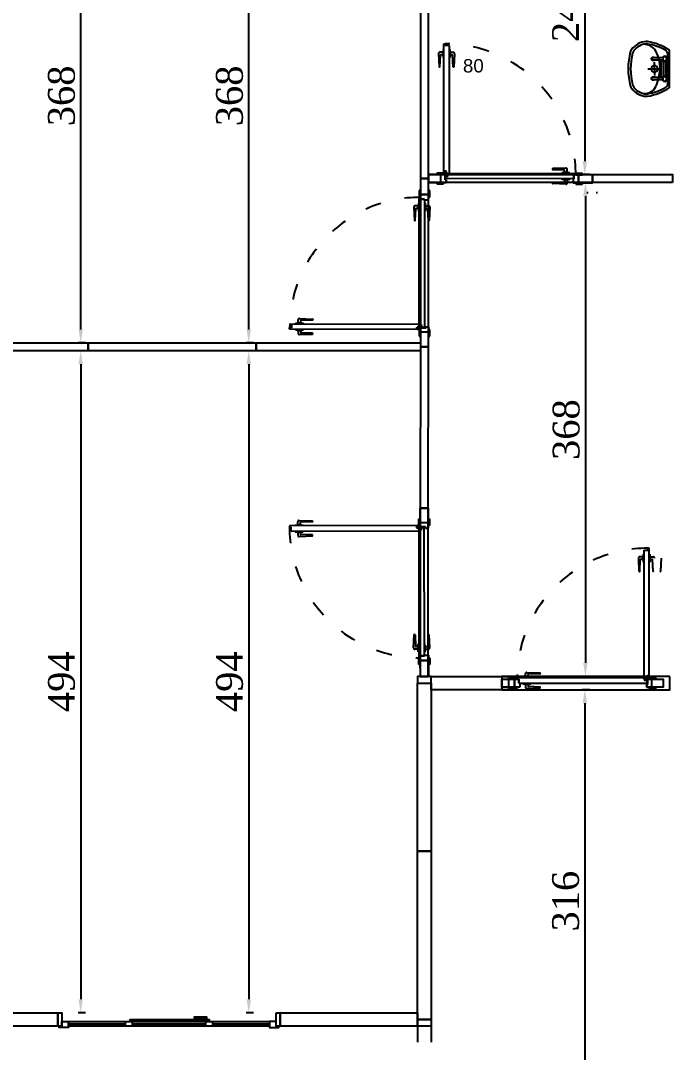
# Model space of a CAD drawing. Header units: millimetres. Extents: x 142629 to 168404, y -211947 to -204319.
# Drawn here: x 145209 to 145691, y -208625 to -207855 of the extents above; entities that cross this region are included whole.
import ezdxf

# ---------------------------------------------------------------- set-up
doc = ezdxf.new("R2010")
doc.units = ezdxf.units.MM
doc.linetypes.add('ACAD_ISO03W100', pattern=[30, 12, -18])
for name, color, linetype in [('Block1', 255, 'Continuous'), ('KAPI-PEN', 3, 'Continuous'), ('KAPILAR', 42, 'Continuous'), ('TEFRIS', 4, 'Continuous')]:
    doc.layers.add(name, color=color, linetype=linetype)
doc.styles.add('metin', font='palabi.ttf')
doc.styles.get("Standard").update_dxf_attribs({"font": 'arial.ttf'})
doc.dimstyles.new('Metin SARI', dxfattribs={"dimscale": 20, "dimtxt": 1, "dimasz": 0.5, "dimexe": 0.1, "dimexo": 0.1, "dimgap": 0.2, "dimtad": 1, "dimrnd": 1, "dimzin": 12, "dimdsep": 46, "dimlunit": 6, "dimtxsty": 'metin', "dimcen": 0.8, "dimdle": 0.0005, "dimclrd": 7, "dimclre": 165, "dimclrt": 165, "dimazin": 3, "dimtfac": 1, "dimtmove": 0, "dimatfit": 2, "dimfxl": 1, "dimfxlon": 1, "dimtolj": 1, "dimtzin": 0, "dimlwe": -1, "dimarcsym": 0})

# ---------------------------------------------------------------- blocks, each defined once
blk = doc.blocks.new('1660')
at = {"layer": 'Block1', "color": 7}
for p, q in [((136649.92, -210549.23), (136692.42, -210549.23)), ((136697.42, -210549.23), (136752.42, -210549.23)), ((136757.42, -210549.23), (136799.92, -210549.23))]:
    blk.add_line(p, q, dxfattribs=at)
for points in [[(136644.92, -210550.98), (136649.92, -210550.98), (136649.92, -210546.48), (136642.92, -210546.48), (136642.92, -210547.48), (136644.92, -210547.48), (136644.92, -210550.98)], [(136804.92, -210550.98), (136799.92, -210550.98), (136799.92, -210546.48), (136806.92, -210546.48), (136806.92, -210547.48), (136804.92, -210547.48), (136804.92, -210550.98)], [(136752.07, -210552.48), (136752.07, -210553.3), (136744.07, -210553.3), (136744.07, -210554.3), (136753.07, -210554.3), (136753.07, -210552.48), (136752.07, -210552.48)]]:
    blk.add_lwpolyline(points, dxfattribs=at)
for points in [[(136799.92, -210547.48), (136649.92, -210547.48), (136649.92, -210550.98), (136799.92, -210550.98)], [(136692.42, -210550.98), (136697.42, -210550.98), (136697.42, -210547.48), (136692.42, -210547.48)], [(136754.92, -210550.98), (136695.92, -210550.98), (136695.92, -210552.48), (136754.92, -210552.48)], [(136752.42, -210550.98), (136757.42, -210550.98), (136757.42, -210547.48), (136752.42, -210547.48)]]:
    blk.add_lwpolyline(points, close=True, dxfattribs=at)
at = {"layer": 'KAPI-PEN', "color": 175, "true_color": 0x4554a5}
for points in [[(136641.92, -210557.48), (136644.92, -210557.48), (136644.92, -210547.48), (136641.92, -210547.48)], [(136804.92, -210557.48), (136807.92, -210557.48), (136807.92, -210547.48), (136804.92, -210547.48)]]:
    blk.add_lwpolyline(points, close=True, dxfattribs=at)
blk = doc.blocks.new('LAVABO')
at = {"layer": 'TEFRIS', "color": 7}
for p, q in [((137273.03, -211028.23), (137276.64, -211031.68)), ((137276.64, -211031.68), (137280.1, -211028.07)), ((137281.3, -211027.42), (137280.06, -211026.23)), ((137281.15, -211027.26), (137285.59, -211031.49)), ((137286.58, -211030.01), (137281.28, -211024.96)), ((137272.7, -211037.01), (137271.35, -211035.72)), ((137276.64, -211031.68), (137273.19, -211035.3)), ((137284.62, -211030.57), (137275.71, -211039.91)), ((137276.64, -211031.68), (137280.26, -211035.14)), ((137285.67, -211031.86), (137277.19, -211040.75)), ((137287.01, -211032.99), (137278.46, -211041.96)), ((137270.05, -211037.08), (137275.33, -211042.1)), ((137276.61, -211040.76), (137272.32, -211036.67))]:
    blk.add_line(p, q, dxfattribs=at)
for points in [[(137275.15, -211049.38, -0.112842), (137258.68, -211042.73, -0.051406), (137258.02, -211042.15, -0.218961), (137254.15, -211030.15, -0.113197), (137254.71, -211028.31, -0.122001), (137272.25, -211009.91, -0.113197), (137274.07, -211009.27, -0.218961), (137286.24, -211012.56, -0.051406), (137286.85, -211013.2, -0.112842), (137294.27, -211029.34)], [(137276.92, -211045.74, -0.248162), (137273.17, -211047.37, -0.097547), (137259.93, -211041.35, -0.057084), (137259.19, -211040.7, -0.205938), (137255.97, -211030.86, -0.12541), (137256.55, -211028.81, -0.11725), (137272.84, -211011.73, -0.12541), (137274.86, -211011.05, -0.174088), (137283.38, -211012.74, -0.114282), (137285.53, -211014.51, -0.097547), (137292.17, -211027.45, -0.248162), (137290.72, -211031.27)]]:
    blk.add_lwpolyline(points, format="xyb", close=True, dxfattribs=at)
blk.add_lwpolyline([(137283.38, -211012.74, -0.321438), (137286.39, -211022.73, -0.098457), (137279.59, -211034.47, -0.139763), (137268.18, -211041.82, -0.277065), (137258.07, -211039.28)], format="xyb", dxfattribs=at)
for centre, radius in [((137276.64, -211031.68), 2.44), ((137287.25, -211031.56), 1.95), ((137287.25, -211031.43), 1.6), ((137276.96, -211042.3), 1.95), ((137276.9, -211042.29), 1.6)]:
    blk.add_circle(centre, radius, dxfattribs=at)
for centre, radius, start, end in [((137280.87, -211025.74), 1.29, 357.39121, 270.77169), ((137280.67, -211025.59), 0.883, 46.35638, 226.35638), ((137270.74, -211036.36), 1.29, 359.64734, 266.11697), ((137270.7, -211036.4), 0.937, 46.35638, 226.35638)]:
    blk.add_arc(centre, radius, start, end, dxfattribs=at)
blk = doc.blocks.new('*D1975')
at = {"layer": 'Block1', "color": 165, "transparency": 16777216}
for p, q in [((145383.11, -207726.75), (145377.47, -207726.75)), ((145383.11, -208095.25), (145377.47, -208095.25))]:
    blk.add_line(p, q, dxfattribs=at)
at = {"layer": 'Block1', "color": 7, "lineweight": -2, "transparency": 16777216}
blk.add_line((145379.47, -208085.25), (145379.47, -207736.75), dxfattribs=at)
at = {"layer": 'Block1', "color": 7, "transparency": 16777216}
for points in [[(145377.8, -207736.75), (145381.13, -207736.75), (145379.47, -207726.75)], [(145377.8, -208085.25), (145381.13, -208085.25), (145379.47, -208095.25)]]:
    blk.add_solid(points, dxfattribs=at)
at = {"layer": 'Defpoints', "color": 0, "transparency": 16777216}
for p in [(145379.47, -207726.75), (145385.11, -207726.75), (145385.11, -208095.25)]:
    blk.add_point(p, dxfattribs=at)
at = {"layer": 'Block1', "color": 165, "transparency": 16777216, "insert": (145365.18, -207911), "char_height": 20, "attachment_point": 5, "rotation": 90, "style": 'metin'}
blk.add_mtext('\\A1;368', dxfattribs=at)
blk = doc.blocks.new('*D1976')
at = {"layer": 'Block1', "color": 165, "transparency": 16777216}
for p, q in [((145383.11, -208101.25), (145377.47, -208101.25)), ((145383.11, -208595.25), (145377.47, -208595.25))]:
    blk.add_line(p, q, dxfattribs=at)
at = {"layer": 'Block1', "color": 7, "lineweight": -2, "transparency": 16777216}
blk.add_line((145379.47, -208111.25), (145379.47, -208585.25), dxfattribs=at)
at = {"layer": 'Block1', "color": 7, "transparency": 16777216}
for points in [[(145377.8, -208111.25), (145381.13, -208111.25), (145379.47, -208101.25)], [(145377.8, -208585.25), (145381.13, -208585.25), (145379.47, -208595.25)]]:
    blk.add_solid(points, dxfattribs=at)
at = {"layer": 'Defpoints', "color": 0, "transparency": 16777216}
for p in [(145385.11, -208101.25), (145379.47, -208595.25), (145385.11, -208595.25)]:
    blk.add_point(p, dxfattribs=at)
at = {"layer": 'Block1', "color": 165, "transparency": 16777216, "insert": (145365.18, -208348.25), "char_height": 20, "attachment_point": 5, "rotation": 90, "style": 'metin'}
blk.add_mtext('\\A1;494', dxfattribs=at)
blk = doc.blocks.new('*D1979')
at = {"layer": 'Block1', "color": 165, "transparency": 16777216}
for p, q in [((145634.11, -207726.75), (145628.47, -207726.75)), ((145634.11, -207969.75), (145628.47, -207969.75))]:
    blk.add_line(p, q, dxfattribs=at)
at = {"layer": 'Block1', "color": 7, "lineweight": -2, "transparency": 16777216}
blk.add_line((145630.47, -207736.75), (145630.47, -207959.75), dxfattribs=at)
at = {"layer": 'Block1', "color": 7, "transparency": 16777216}
for points in [[(145628.8, -207736.75), (145632.13, -207736.75), (145630.47, -207726.75)], [(145628.8, -207959.75), (145632.13, -207959.75), (145630.47, -207969.75)]]:
    blk.add_solid(points, dxfattribs=at)
at = {"layer": 'Defpoints', "color": 0, "transparency": 16777216}
for p in [(145636.11, -207726.75), (145630.47, -207969.75), (145636.11, -207969.75)]:
    blk.add_point(p, dxfattribs=at)
at = {"layer": 'Block1', "color": 165, "transparency": 16777216, "insert": (145616.2, -207848.25), "char_height": 20, "attachment_point": 5, "rotation": 90, "style": 'metin'}
blk.add_mtext('\\A1;243', dxfattribs=at)
blk = doc.blocks.new('*D1982')
at = {"layer": 'Block1', "color": 165, "transparency": 16777216}
for p, q in [((145257.61, -207726.75), (145251.97, -207726.75)), ((145257.61, -208095.25), (145251.97, -208095.25))]:
    blk.add_line(p, q, dxfattribs=at)
at = {"layer": 'Block1', "color": 7, "lineweight": -2, "transparency": 16777216}
blk.add_line((145253.97, -208085.25), (145253.97, -207736.75), dxfattribs=at)
at = {"layer": 'Block1', "color": 7, "transparency": 16777216}
for points in [[(145252.3, -207736.75), (145255.63, -207736.75), (145253.97, -207726.75)], [(145252.3, -208085.25), (145255.63, -208085.25), (145253.97, -208095.25)]]:
    blk.add_solid(points, dxfattribs=at)
at = {"layer": 'Defpoints', "color": 0, "transparency": 16777216}
for p in [(145253.97, -207726.75), (145259.61, -207726.75), (145259.61, -208095.25)]:
    blk.add_point(p, dxfattribs=at)
at = {"layer": 'Block1', "color": 165, "transparency": 16777216, "insert": (145239.68, -207911), "char_height": 20, "attachment_point": 5, "rotation": 90, "style": 'metin'}
blk.add_mtext('\\A1;368', dxfattribs=at)
blk = doc.blocks.new('*D1983')
at = {"layer": 'Block1', "color": 165, "transparency": 16777216}
for p, q in [((145257.61, -208101.25), (145251.97, -208101.25)), ((145257.61, -208595.25), (145251.97, -208595.25))]:
    blk.add_line(p, q, dxfattribs=at)
at = {"layer": 'Block1', "color": 7, "lineweight": -2, "transparency": 16777216}
blk.add_line((145253.97, -208111.25), (145253.97, -208585.25), dxfattribs=at)
at = {"layer": 'Block1', "color": 7, "transparency": 16777216}
for points in [[(145252.3, -208111.25), (145255.63, -208111.25), (145253.97, -208101.25)], [(145252.3, -208585.25), (145255.63, -208585.25), (145253.97, -208595.25)]]:
    blk.add_solid(points, dxfattribs=at)
at = {"layer": 'Defpoints', "color": 0, "transparency": 16777216}
for p in [(145259.61, -208101.25), (145253.97, -208595.25), (145259.61, -208595.25)]:
    blk.add_point(p, dxfattribs=at)
at = {"layer": 'Block1', "color": 165, "transparency": 16777216, "insert": (145239.68, -208348.25), "char_height": 20, "attachment_point": 5, "rotation": 90, "style": 'metin'}
blk.add_mtext('\\A1;494', dxfattribs=at)
blk = doc.blocks.new('*D1987')
at = {"layer": 'Block1', "color": 165, "transparency": 16777216}
for p, q in [((145630.88, -207975.89), (145632.88, -207975.89)), ((145630.88, -208344.25), (145632.88, -208344.25))]:
    blk.add_line(p, q, dxfattribs=at)
at = {"layer": 'Block1', "color": 7, "lineweight": -2, "transparency": 16777216}
blk.add_line((145630.88, -207985.89), (145630.88, -208334.25), dxfattribs=at)
at = {"layer": 'Block1', "color": 7, "transparency": 16777216}
for points in [[(145629.22, -207985.89), (145632.55, -207985.89), (145630.88, -207975.89)], [(145629.22, -208334.25), (145632.55, -208334.25), (145630.88, -208344.25)]]:
    blk.add_solid(points, dxfattribs=at)
at = {"layer": 'Defpoints', "color": 0, "transparency": 16777216}
for p in [(145630.88, -207975.89), (145630.88, -208344.25), (145630.88, -208344.25)]:
    blk.add_point(p, dxfattribs=at)
at = {"layer": 'Block1', "color": 165, "transparency": 16777216, "insert": (145616.6, -208160.07), "char_height": 20, "attachment_point": 5, "rotation": 90, "style": 'metin'}
blk.add_mtext('\\A1;368', dxfattribs=at)
blk = doc.blocks.new('*D1986')
at = {"layer": 'Block1', "color": 165, "transparency": 16777216}
for p, q in [((145634.11, -208354.25), (145628.47, -208354.25)), ((145634.11, -208669.75), (145628.47, -208669.75))]:
    blk.add_line(p, q, dxfattribs=at)
at = {"layer": 'Block1', "color": 7, "lineweight": -2, "transparency": 16777216}
blk.add_line((145630.47, -208364.25), (145630.47, -208659.75), dxfattribs=at)
at = {"layer": 'Block1', "color": 7, "transparency": 16777216}
for points in [[(145628.8, -208364.25), (145632.13, -208364.25), (145630.47, -208354.25)], [(145628.8, -208659.75), (145632.13, -208659.75), (145630.47, -208669.75)]]:
    blk.add_solid(points, dxfattribs=at)
at = {"layer": 'Defpoints', "color": 0, "transparency": 16777216}
for p in [(145636.11, -208354.25), (145630.47, -208669.75), (145636.11, -208669.75)]:
    blk.add_point(p, dxfattribs=at)
at = {"layer": 'Block1', "color": 165, "transparency": 16777216, "insert": (145616.18, -208512), "char_height": 20, "attachment_point": 5, "rotation": 90, "style": 'metin'}
blk.add_mtext('\\A1;316', dxfattribs=at)

msp = doc.modelspace()

# ---------------------------------------------------------------- linework, layer by layer
at = {"layer": 'Block1', "color": 7}
msp.add_lwpolyline([(145505.614, -208349.247), (145515.614, -208349.247), (145515.614, -208344.247), (145505.614, -208344.247)], close=True, dxfattribs=at)
at = {"layer": 'KAPI-PEN', "color": 175, "linetype": 'ACAD_ISO03W100', "true_color": 0x4554a5}
for p, q in [((145505.614, -208605.247), (145505.614, -208679.747)), ((145515.614, -208605.247), (145515.614, -208679.747))]:
    msp.add_line(p, q, dxfattribs=at)
at = {"layer": 'KAPI-PEN', "color": 175, "true_color": 0x4554a5}
for points in [[(145507.614, -207972.747), (145513.614, -207972.747), (145513.614, -207847.247), (145507.614, -207847.247)], [(145636.114, -207975.747), (145513.614, -207975.747), (145513.614, -207969.747), (145636.114, -207969.747)], [(145695.864, -207975.747), (145636.114, -207975.747), (145636.114, -207969.747), (145695.864, -207969.747)], [(145507.614, -208098.247), (145513.614, -208098.247), (145513.614, -207972.747), (145507.614, -207972.747)], [(145259.614, -208101.247), (145134.114, -208101.247), (145134.114, -208095.247), (145259.614, -208095.247)], [(145385.114, -208101.247), (145259.614, -208101.247), (145259.614, -208095.247), (145385.114, -208095.247)], [(145507.614, -208101.247), (145385.114, -208101.247), (145385.114, -208095.247), (145507.614, -208095.247)], [(145507.462, -208218.751), (145513.462, -208218.751), (145513.614, -208098.247), (145507.614, -208098.247)], [(145507.462, -208344.251), (145513.462, -208344.251), (145513.462, -208218.751), (145507.462, -208218.751)], [(145573.364, -208354.247), (145515.614, -208354.247), (145515.614, -208344.247), (145573.364, -208344.247)], [(145693.864, -208344.247), (145568.364, -208344.247), (145568.364, -208354.247), (145693.864, -208354.247)], [(145505.614, -208349.247), (145515.614, -208349.247), (145515.614, -208474.747), (145505.614, -208474.747)], [(145505.614, -208474.747), (145515.614, -208474.747), (145515.614, -208600.247), (145505.614, -208600.247)], [(145134.114, -208595.247), (145236.864, -208595.247), (145236.864, -208605.247), (145134.114, -208605.247)], [(145402.864, -208595.247), (145505.614, -208595.247), (145505.614, -208605.247), (145402.864, -208605.247)], [(145505.614, -208600.247), (145515.614, -208600.247), (145515.614, -208605.247), (145505.614, -208605.247)]]:
    msp.add_lwpolyline(points, close=True, dxfattribs=at)
at = {"layer": 'KAPILAR', "color": 7, "lineweight": 25}
for p, q in [((145524.357, -207878.442), (145522.156, -207878.439)), ((145524.358, -207878.142), (145524.355, -207880.742)), ((145524.558, -207877.942), (145524.658, -207877.942)), ((145524.66, -207876.442), (145524.653, -207882.442)), ((145525.16, -207876.443), (145524.66, -207876.442)), ((145529.163, -207873.448), (145526.163, -207873.444)), ((145529.16, -207876.448), (145529.66, -207876.449)), ((145529.66, -207876.449), (145529.653, -207882.449)), ((145529.758, -207877.949), (145529.658, -207877.949)), ((145529.958, -207878.149), (145529.955, -207880.749)), ((145529.957, -207878.449), (145532.159, -207878.452)), ((145521.156, -207879.484), (145521.588, -207889.248)), ((145522.205, -207889.249), (145522.579, -207880.632)), ((145524.355, -207880.442), (145522.779, -207880.44)), ((145524.554, -207880.942), (145524.654, -207880.942)), ((145525.153, -207882.443), (145524.653, -207882.442)), ((145529.153, -207882.448), (145529.653, -207882.449)), ((145529.754, -207880.949), (145529.654, -207880.949)), ((145529.955, -207880.449), (145531.531, -207880.451)), ((145532.083, -207889.261), (145531.73, -207880.643)), ((145533.156, -207879.498), (145532.701, -207889.261)), ((145521.787, -207889.439), (145522.005, -207889.439)), ((145532.501, -207889.452), (145532.283, -207889.452)), ((145520.011, -207968.756), (145520.009, -207969.756)), ((145520.019, -207969.756), (145525.019, -207969.762)), ((145525.021, -207968.762), (145520.021, -207968.756)), ((145523.019, -207969.76), (145525.853, -207969.763)), ((145527.506, -207969.766), (145524.589, -207969.762)), ((145527.508, -207967.786), (145524.591, -207967.782)), ((145524.964, -207969.762), (145527.506, -207969.765)), ((145525.009, -207969.762), (145525.011, -207968.762)), ((145525.785, -207969.764), (145525.787, -207967.784)), ((145525.787, -207967.784), (145526.312, -207967.785)), ((145526.042, -207973.764), (145526.047, -207969.764)), ((145526.045, -207971.222), (145526.049, -207968.305)), ((145526.046, -207970.847), (145526.049, -207968.306)), ((145526.047, -207970.027), (145526.048, -207969.501)), ((145528.027, -207970.029), (145526.047, -207970.027)), ((145526.048, -207968.868), (145526.05, -207967.784)), ((145526.048, -207969.501), (145528.027, -207969.504)), ((145526.312, -207967.785), (145526.31, -207969.764)), ((145526.944, -207969.765), (145528.027, -207969.766)), ((145528.025, -207971.224), (145528.029, -207968.308)), ((145528.027, -207969.504), (145528.027, -207970.029)), ((145606.372, -207965.504), (145606.372, -207965.722)), ((145616.328, -207964.872), (145606.563, -207965.304)), ((145606.563, -207965.922), (145615.18, -207966.296)), ((145613.368, -207968.869), (145613.369, -207968.369)), ((145619.369, -207968.376), (145613.369, -207968.369)), ((145614.869, -207968.271), (145614.869, -207968.371)), ((145617.669, -207968.074), (145615.069, -207968.071)), ((145615.369, -207968.071), (145615.371, -207966.496)), ((145617.369, -207968.074), (145617.372, -207965.873)), ((145617.869, -207968.274), (145617.869, -207968.374)), ((145619.368, -207968.876), (145619.369, -207968.376)), ((145622.363, -207972.88), (145622.367, -207969.88)), ((145625.667, -207969.884), (145622.367, -207969.88)), ((145623.668, -207968.881), (145623.667, -207969.881)), ((145623.667, -207969.881), (145628.667, -207969.887)), ((145628.668, -207968.887), (145623.668, -207968.881)), ((145628.667, -207969.887), (145628.668, -207968.887)), ((145520.012, -207975.756), (145520.011, -207976.756)), ((145520.011, -207976.756), (145525.011, -207976.762)), ((145525.012, -207975.762), (145520.012, -207975.756)), ((145527.012, -207975.765), (145523.012, -207975.76)), ((145525.011, -207976.762), (145525.012, -207975.762)), ((145526.042, -207973.764), (145527.015, -207973.765)), ((145527.015, -207973.765), (145527.012, -207975.765)), ((145606.359, -207976.217), (145606.36, -207975.999)), ((145616.313, -207976.873), (145606.55, -207976.417)), ((145606.551, -207975.8), (145615.169, -207975.447)), ((145613.363, -207972.869), (145613.363, -207973.369)), ((145619.363, -207973.376), (145613.363, -207973.369)), ((145614.863, -207973.471), (145614.863, -207973.371)), ((145617.662, -207973.674), (145615.062, -207973.671)), ((145615.362, -207973.671), (145615.36, -207975.247)), ((145617.362, -207973.674), (145617.36, -207975.875)), ((145617.863, -207973.474), (145617.863, -207973.374)), ((145619.363, -207972.876), (145619.363, -207973.376)), ((145621.663, -207972.879), (145621.66, -207975.879)), ((145621.66, -207975.879), (145625.66, -207975.884)), ((145622.363, -207972.88), (145621.663, -207972.879)), ((145623.66, -207975.881), (145623.658, -207976.881)), ((145623.658, -207976.881), (145628.658, -207976.887)), ((145628.66, -207975.887), (145623.66, -207975.881)), ((145628.658, -207976.887), (145628.66, -207975.887)), ((145506.754, -207981.692), (145506.748, -207986.692)), ((145506.748, -207986.692), (145507.748, -207986.694)), ((145507.754, -207981.694), (145506.754, -207981.692)), ((145507.751, -207984.694), (145507.747, -207987.994)), ((145507.748, -207986.694), (145507.754, -207981.694)), ((145513.746, -207988.701), (145513.751, -207984.701)), ((145513.754, -207981.701), (145513.748, -207986.701)), ((145513.748, -207986.701), (145514.748, -207986.702)), ((145514.754, -207981.702), (145513.754, -207981.701)), ((145514.748, -207986.702), (145514.754, -207981.702)), ((145631.973, -207983.202), (145632.973, -207983.201)), ((145638.973, -207983.194), (145639.973, -207983.192)), ((145502.739, -207994.033), (145503.171, -208003.797)), ((145505.941, -207992.991), (145503.739, -207992.989)), ((145505.941, -207992.691), (145505.938, -207995.291)), ((145506.141, -207992.492), (145506.241, -207992.492)), ((145506.243, -207990.992), (145506.236, -207996.992)), ((145506.743, -207990.992), (145506.243, -207990.992)), ((145510.747, -207987.997), (145507.747, -207987.994)), ((145510.743, -207990.997), (145511.243, -207990.998)), ((145510.747, -207987.997), (145510.746, -207988.697)), ((145510.746, -207988.697), (145513.746, -207988.701)), ((145511.243, -207990.998), (145511.236, -207996.998)), ((145511.341, -207992.498), (145511.241, -207992.498)), ((145511.541, -207992.698), (145511.538, -207995.298)), ((145511.541, -207992.998), (145513.742, -207993.001)), ((145514.74, -207994.047), (145514.284, -208003.811)), ((145503.788, -208003.798), (145504.162, -207995.181)), ((145505.938, -207994.991), (145504.363, -207994.99)), ((145506.138, -207995.492), (145506.238, -207995.492)), ((145506.736, -207996.992), (145506.236, -207996.992)), ((145510.736, -207996.997), (145511.236, -207996.998)), ((145511.338, -207995.498), (145511.238, -207995.498)), ((145511.538, -207994.998), (145513.114, -207995)), ((145513.667, -208003.81), (145513.313, -207995.192)), ((145503.371, -208003.988), (145503.588, -208003.989)), ((145514.084, -208004.001), (145513.866, -208004.001)), ((145416.316, -208080.403), (145416.318, -208078.202)), ((145417.365, -208077.204), (145427.128, -208077.66)), ((145418.316, -208080.406), (145418.317, -208078.83)), ((145427.127, -208078.277), (145418.509, -208078.63)), ((145427.319, -208077.86), (145427.318, -208078.078)), ((145411.315, -208081.197), (145411.311, -208084.197)), ((145414.31, -208085.201), (145414.309, -208085.701)), ((145414.309, -208085.701), (145420.309, -208085.708)), ((145414.315, -208080.701), (145420.315, -208080.708)), ((145414.315, -208081.201), (145414.315, -208080.701)), ((145415.809, -208085.803), (145415.809, -208085.703)), ((145415.815, -208080.603), (145415.815, -208080.703)), ((145416.009, -208086.003), (145418.609, -208086.006)), ((145416.016, -208080.403), (145418.616, -208080.406)), ((145416.309, -208086.003), (145416.306, -208088.204)), ((145418.309, -208086.006), (145418.307, -208087.581)), ((145418.809, -208085.806), (145418.809, -208085.706)), ((145418.815, -208080.606), (145418.815, -208080.706)), ((145420.31, -208085.208), (145420.309, -208085.708)), ((145420.315, -208081.208), (145420.315, -208080.708)), ((145505.653, -208082.853), (145505.649, -208085.769)), ((145505.651, -208084.573), (145505.651, -208084.048)), ((145505.651, -208084.048), (145507.631, -208084.05)), ((145506.734, -208084.312), (145505.651, -208084.311)), ((145507.63, -208084.576), (145505.651, -208084.573)), ((145509.089, -208084.315), (145506.172, -208084.312)), ((145508.714, -208084.315), (145506.172, -208084.312)), ((145509.091, -208082.335), (145506.174, -208082.332)), ((145506.629, -208085.34), (145506.623, -208090.34)), ((145507.629, -208085.351), (145506.629, -208085.35)), ((145507.368, -208084.313), (145507.37, -208082.333)), ((145507.893, -208084.314), (145507.368, -208084.313)), ((145507.37, -208082.333), (145507.896, -208082.334)), ((145507.623, -208090.341), (145507.629, -208085.341)), ((145507.627, -208087.341), (145507.63, -208084.508)), ((145507.629, -208085.397), (145507.632, -208082.855)), ((145507.632, -208082.855), (145507.629, -208085.772)), ((145511.63, -208084.318), (145507.63, -208084.313)), ((145507.632, -208083.417), (145507.633, -208082.334)), ((145507.896, -208082.334), (145507.893, -208084.314)), ((145511.63, -208084.318), (145511.632, -208083.346)), ((145511.632, -208083.346), (145513.632, -208083.348)), ((145513.629, -208085.348), (145513.623, -208090.348)), ((145513.632, -208083.348), (145513.627, -208087.348)), ((145514.629, -208085.35), (145513.629, -208085.348)), ((145514.623, -208090.35), (145514.629, -208085.35)), ((145417.35, -208089.205), (145427.115, -208088.773)), ((145427.115, -208088.155), (145418.498, -208087.781)), ((145427.306, -208088.573), (145427.306, -208088.355)), ((145506.623, -208090.35), (145507.623, -208090.351)), ((145513.623, -208090.348), (145514.623, -208090.35)), ((145411.163, -208235.8), (145411.16, -208232.8)), ((145414.158, -208231.297), (145420.158, -208231.29)), ((145414.158, -208231.797), (145414.158, -208231.297)), ((145415.658, -208231.195), (145415.658, -208231.295)), ((145415.857, -208230.995), (145418.457, -208230.992)), ((145416.157, -208230.994), (145416.155, -208228.793)), ((145417.199, -208227.793), (145426.963, -208228.225)), ((145418.157, -208230.992), (145418.156, -208229.416)), ((145426.964, -208228.842), (145418.347, -208229.216)), ((145418.658, -208231.191), (145418.658, -208231.291)), ((145420.158, -208231.79), (145420.158, -208231.29)), ((145427.154, -208228.424), (145427.155, -208228.642)), ((145505.501, -208234.145), (145505.498, -208231.228)), ((145507.479, -208232.422), (145505.499, -208232.424)), ((145505.499, -208232.424), (145505.5, -208232.949)), ((145506.583, -208232.685), (145505.5, -208232.687)), ((145505.5, -208232.949), (145507.48, -208232.947)), ((145508.937, -208232.682), (145506.021, -208232.686)), ((145508.563, -208232.683), (145506.021, -208232.686)), ((145506.472, -208226.648), (145507.472, -208226.646)), ((145506.478, -208231.658), (145506.472, -208226.658)), ((145507.478, -208231.646), (145506.478, -208231.648)), ((145507.742, -208232.684), (145507.217, -208232.685)), ((145507.217, -208232.685), (145507.219, -208234.664)), ((145507.472, -208226.656), (145507.478, -208231.656)), ((145507.475, -208229.656), (145507.479, -208232.49)), ((145507.481, -208234.143), (145507.478, -208231.226)), ((145507.478, -208231.601), (145507.481, -208234.143)), ((145511.479, -208232.679), (145507.479, -208232.684)), ((145507.744, -208234.664), (145507.742, -208232.684)), ((145511.479, -208232.679), (145511.48, -208233.652)), ((145513.472, -208226.649), (145514.472, -208226.648)), ((145513.478, -208231.649), (145513.472, -208226.649)), ((145513.48, -208233.649), (145513.475, -208229.649)), ((145514.478, -208231.648), (145513.478, -208231.649)), ((145514.472, -208226.648), (145514.478, -208231.648)), ((145414.163, -208235.797), (145414.164, -208236.297)), ((145414.164, -208236.297), (145420.164, -208236.29)), ((145415.664, -208236.395), (145415.664, -208236.295)), ((145415.864, -208236.595), (145418.464, -208236.592)), ((145416.164, -208236.594), (145416.167, -208238.796)), ((145417.213, -208239.793), (145426.977, -208239.338)), ((145418.164, -208236.592), (145418.166, -208238.168)), ((145426.976, -208238.72), (145418.358, -208238.367)), ((145418.664, -208236.391), (145418.664, -208236.291)), ((145420.163, -208235.79), (145420.164, -208236.29)), ((145427.167, -208239.138), (145427.167, -208238.92)), ((145508.94, -208234.662), (145506.023, -208234.666)), ((145507.219, -208234.664), (145507.744, -208234.664)), ((145507.48, -208233.581), (145507.481, -208234.664)), ((145511.48, -208233.652), (145513.48, -208233.649)), ((145670.433, -208255.973), (145670.877, -208265.736)), ((145673.634, -208254.927), (145671.432, -208254.927)), ((145673.634, -208254.627), (145673.634, -208257.227)), ((145673.834, -208254.427), (145673.934, -208254.427)), ((145673.934, -208252.927), (145673.934, -208258.927)), ((145674.434, -208252.927), (145673.934, -208252.927)), ((145674.434, -208249.927), (145677.434, -208249.927)), ((145678.434, -208252.927), (145678.934, -208252.927)), ((145678.934, -208252.927), (145678.934, -208258.927)), ((145679.034, -208254.427), (145678.934, -208254.427)), ((145679.234, -208254.627), (145679.234, -208257.227)), ((145679.234, -208254.927), (145681.435, -208254.927)), ((145687.434, -208255.973), (145686.99, -208265.736)), ((145671.495, -208265.736), (145671.858, -208257.119)), ((145673.634, -208256.927), (145672.058, -208256.927)), ((145673.834, -208257.427), (145673.934, -208257.427)), ((145674.434, -208258.927), (145673.934, -208258.927)), ((145678.434, -208258.927), (145678.934, -208258.927)), ((145679.034, -208257.427), (145678.934, -208257.427)), ((145679.234, -208256.927), (145680.809, -208256.927)), ((145681.373, -208265.736), (145681.009, -208257.119)), ((145671.077, -208265.927), (145671.295, -208265.927)), ((145681.79, -208265.927), (145681.573, -208265.927)), ((145502.588, -208322.965), (145503.02, -208313.2)), ((145503.219, -208313.009), (145503.437, -208313.009)), ((145503.637, -208313.2), (145504.011, -208321.817)), ((145513.515, -208313.188), (145513.162, -208321.806)), ((145513.933, -208312.996), (145513.715, -208312.997)), ((145514.588, -208322.95), (145514.133, -208313.187)), ((145505.789, -208324.006), (145503.588, -208324.009)), ((145505.787, -208322.006), (145504.211, -208322.008)), ((145505.79, -208324.306), (145505.786, -208321.706)), ((145505.986, -208321.506), (145506.086, -208321.506)), ((145505.99, -208324.506), (145506.09, -208324.506)), ((145506.584, -208320.005), (145506.084, -208320.006)), ((145506.092, -208326.006), (145506.084, -208320.006)), ((145510.584, -208320), (145511.084, -208320)), ((145511.092, -208326), (145511.084, -208320)), ((145511.186, -208321.5), (145511.086, -208321.5)), ((145511.19, -208324.5), (145511.09, -208324.5)), ((145511.39, -208324.299), (145511.386, -208321.699)), ((145511.387, -208321.999), (145512.962, -208321.997)), ((145511.389, -208323.999), (145513.59, -208323.997)), ((145506.592, -208326.005), (145506.092, -208326.006)), ((145506.597, -208330.305), (145507.597, -208330.304)), ((145506.603, -208335.305), (145506.597, -208330.305)), ((145510.595, -208329), (145507.595, -208329.004)), ((145507.599, -208332.304), (145507.595, -208329.004)), ((145507.597, -208330.304), (145507.603, -208335.304)), ((145510.592, -208326), (145511.092, -208326)), ((145510.594, -208328.3), (145513.594, -208328.297)), ((145510.595, -208329), (145510.594, -208328.3)), ((145513.594, -208328.297), (145513.599, -208332.297)), ((145513.597, -208330.297), (145514.597, -208330.295)), ((145513.603, -208335.297), (145513.597, -208330.297)), ((145514.597, -208330.295), (145514.603, -208335.295)), ((145507.603, -208335.304), (145506.603, -208335.305)), ((145514.603, -208335.295), (145513.603, -208335.297)), ((145587.159, -208341.247), (145596.923, -208341.69)), ((145574.814, -208345.247), (145579.814, -208345.247)), ((145574.814, -208346.247), (145574.814, -208345.247)), ((145579.814, -208346.247), (145574.814, -208346.247)), ((145577.814, -208346.247), (145581.114, -208346.247)), ((145579.814, -208345.247), (145579.814, -208346.247)), ((145581.114, -208349.247), (145581.114, -208346.247)), ((145584.114, -208344.747), (145590.114, -208344.747)), ((145584.114, -208345.247), (145584.114, -208344.747)), ((145585.614, -208344.647), (145585.614, -208344.747)), ((145585.814, -208344.447), (145588.414, -208344.447)), ((145586.114, -208344.447), (145586.114, -208342.246)), ((145588.114, -208344.447), (145588.114, -208342.871)), ((145596.923, -208342.308), (145588.305, -208342.671)), ((145588.614, -208344.647), (145588.614, -208344.747)), ((145590.114, -208345.247), (145590.114, -208344.747)), ((145597.114, -208341.89), (145597.114, -208342.108)), ((145675.454, -208347.705), (145675.454, -208344.789)), ((145675.454, -208345.985), (145675.454, -208346.51)), ((145677.434, -208345.985), (145675.454, -208345.985)), ((145676.537, -208346.247), (145675.454, -208346.247)), ((145675.454, -208346.51), (145677.434, -208346.51)), ((145675.975, -208344.267), (145678.892, -208344.267)), ((145678.517, -208346.247), (145675.975, -208346.247)), ((145675.975, -208346.247), (145678.892, -208346.247)), ((145677.696, -208344.267), (145677.171, -208344.267)), ((145677.171, -208344.267), (145677.171, -208346.247)), ((145677.434, -208345.351), (145677.434, -208344.267)), ((145677.434, -208347.705), (145677.434, -208344.789)), ((145677.434, -208347.33), (145677.434, -208344.789)), ((145677.434, -208346.51), (145677.434, -208345.985)), ((145677.434, -208350.247), (145677.434, -208346.247)), ((145680.461, -208346.247), (145677.628, -208346.247)), ((145677.696, -208346.247), (145677.696, -208344.267)), ((145678.461, -208345.247), (145683.461, -208345.247)), ((145683.461, -208346.247), (145678.461, -208346.247)), ((145678.471, -208346.247), (145678.471, -208345.247)), ((145683.471, -208345.247), (145683.471, -208346.247)), ((145574.814, -208352.247), (145579.814, -208352.247)), ((145574.814, -208353.247), (145574.814, -208352.247)), ((145579.814, -208353.247), (145574.814, -208353.247)), ((145581.814, -208352.247), (145577.814, -208352.247)), ((145579.814, -208352.247), (145579.814, -208353.247)), ((145581.114, -208349.247), (145581.814, -208349.247)), ((145581.814, -208349.247), (145581.814, -208352.247)), ((145584.114, -208349.247), (145584.114, -208349.747)), ((145584.114, -208349.747), (145590.114, -208349.747)), ((145585.614, -208349.847), (145585.614, -208349.747)), ((145585.814, -208350.047), (145588.414, -208350.047)), ((145586.114, -208350.047), (145586.114, -208352.248)), ((145587.159, -208353.247), (145596.923, -208352.803)), ((145588.114, -208350.047), (145588.114, -208351.623)), ((145596.923, -208352.186), (145588.305, -208351.822)), ((145588.614, -208349.847), (145588.614, -208349.747)), ((145590.114, -208349.247), (145590.114, -208349.747)), ((145597.114, -208352.604), (145597.114, -208352.386)), ((145677.434, -208350.247), (145676.461, -208350.247)), ((145676.461, -208350.247), (145676.461, -208352.247)), ((145676.461, -208352.247), (145680.461, -208352.247)), ((145678.461, -208352.247), (145683.461, -208352.247)), ((145678.461, -208353.247), (145678.461, -208352.247)), ((145683.461, -208353.247), (145678.461, -208353.247)), ((145683.461, -208352.247), (145683.461, -208353.247))]:
    msp.add_line(p, q, dxfattribs=at)
at = {"layer": 'KAPILAR', "color": 7, "lineweight": 25, "ltscale": 80}
for p, q in [((145525.05, -207967.783), (145525.165, -207872.143)), ((145525.165, -207872.143), (145526.165, -207872.144)), ((145526.165, -207872.144), (145526.163, -207873.444)), ((145529.163, -207873.448), (145529.048, -207969.306)), ((145526.05, -207967.784), (145525.05, -207967.783)), ((145526.051, -207966.484), (145526.05, -207967.784)), ((145526.505, -207972.765), (145526.507, -207970.834)), ((145526.507, -207970.834), (145528.026, -207970.836)), ((145527.118, -207969.304), (145527.12, -207967.786)), ((145529.048, -207969.306), (145527.118, -207969.304)), ((145528.027, -207969.766), (145528.028, -207968.766)), ((145529.327, -207969.768), (145528.027, -207969.766)), ((145528.028, -207968.766), (145623.668, -207968.881)), ((145622.367, -207969.88), (145622.363, -207972.88)), ((145623.667, -207969.881), (145622.367, -207969.88)), ((145623.668, -207968.881), (145623.667, -207969.881)), ((145622.363, -207972.88), (145526.505, -207972.764)), ((145506.633, -208082.332), (145506.748, -207986.692)), ((145506.748, -207986.692), (145507.748, -207986.694)), ((145507.748, -207986.694), (145507.747, -207987.994)), ((145507.747, -207987.994), (145510.747, -207987.997)), ((145510.747, -207987.997), (145510.631, -208083.855)), ((145410.01, -208085.196), (145410.011, -208084.196)), ((145505.65, -208085.311), (145410.01, -208085.196)), ((145410.011, -208084.196), (145411.311, -208084.197)), ((145411.315, -208081.197), (145507.173, -208081.313)), ((145504.351, -208084.309), (145505.651, -208084.311)), ((145505.651, -208084.311), (145505.65, -208085.311)), ((145507.17, -208083.243), (145505.652, -208083.241)), ((145507.633, -208082.334), (145506.633, -208082.332)), ((145507.173, -208081.313), (145507.17, -208083.243)), ((145507.635, -208081.034), (145507.633, -208082.334)), ((145508.701, -208083.853), (145508.703, -208082.335)), ((145510.631, -208083.855), (145508.701, -208083.853)), ((145505.498, -208231.687), (145409.858, -208231.802)), ((145409.858, -208231.802), (145409.86, -208232.802)), ((145409.86, -208232.802), (145411.16, -208232.8)), ((145504.2, -208232.688), (145505.5, -208232.687)), ((145505.5, -208232.687), (145505.498, -208231.687)), ((145510.48, -208233.142), (145508.55, -208233.144)), ((145508.55, -208233.144), (145508.552, -208234.663)), ((145510.595, -208329), (145510.48, -208233.142)), ((145411.163, -208235.8), (145507.021, -208235.685)), ((145507.019, -208233.755), (145505.501, -208233.757)), ((145507.481, -208234.664), (145506.481, -208234.665)), ((145506.481, -208234.665), (145506.597, -208330.305)), ((145507.021, -208235.685), (145507.019, -208233.755)), ((145507.483, -208235.964), (145507.482, -208234.664)), ((145677.434, -208248.627), (145677.434, -208249.927)), ((145678.434, -208248.627), (145677.434, -208248.627)), ((145678.434, -208344.267), (145678.434, -208248.627)), ((145674.434, -208249.927), (145674.434, -208345.786)), ((145506.597, -208330.305), (145507.597, -208330.304)), ((145507.595, -208329.004), (145510.595, -208329)), ((145507.597, -208330.304), (145507.595, -208329.004)), ((145675.454, -208345.247), (145579.814, -208345.247)), ((145579.814, -208345.247), (145579.814, -208346.247)), ((145579.814, -208346.247), (145581.114, -208346.247)), ((145581.114, -208346.247), (145581.114, -208349.247)), ((145674.154, -208346.247), (145675.454, -208346.247)), ((145674.433, -208345.786), (145676.364, -208345.786)), ((145675.454, -208346.247), (145675.454, -208345.247)), ((145676.972, -208347.317), (145675.454, -208347.317)), ((145676.364, -208345.786), (145676.364, -208344.267)), ((145676.972, -208349.247), (145676.972, -208347.317)), ((145677.433, -208342.967), (145677.433, -208344.267)), ((145677.434, -208344.267), (145678.434, -208344.267)), ((145581.114, -208349.247), (145676.972, -208349.247))]:
    msp.add_line(p, q, dxfattribs=at)
at = {"layer": 'KAPILAR', "color": 7, "lineweight": 25, "ltscale": 100}
for p, q in [((145523.012, -207975.76), (145523.019, -207969.76)), ((145625.66, -207975.884), (145625.667, -207969.884)), ((145527.015, -207973.765), (145526.042, -207973.764)), ((145513.751, -207984.701), (145507.751, -207984.694)), ((145511.632, -208083.346), (145511.63, -208084.318)), ((145513.627, -208087.348), (145507.627, -208087.341)), ((145513.475, -208229.649), (145507.475, -208229.656)), ((145511.48, -208233.652), (145511.479, -208232.679)), ((145513.599, -208332.297), (145507.599, -208332.304)), ((145577.814, -208352.247), (145577.814, -208346.247)), ((145680.461, -208352.247), (145680.461, -208346.247)), ((145676.461, -208350.247), (145677.434, -208350.247))]:
    msp.add_line(p, q, dxfattribs=at)
for points in [[(145526.047, -207969.764), (145513.617, -207969.747), (145513.61, -207975.747), (145527.012, -207975.765)], [(145507.63, -208084.313), (145507.614, -208098.243), (145513.614, -208098.251), (145513.632, -208083.348)], [(145507.479, -208232.684), (145507.462, -208218.754), (145513.462, -208218.747), (145513.48, -208233.649)], [(145677.434, -208346.247), (145688.864, -208346.247), (145688.864, -208352.247), (145676.461, -208352.247)]]:
    msp.add_lwpolyline(points, dxfattribs=at)
at = {"layer": 'KAPILAR', "color": 7, "ltscale": 10}
for points in [[(145523.019, -207969.76), (145513.617, -207969.747), (145513.61, -207975.747), (145523.012, -207975.76)], [(145636.117, -207969.898), (145625.667, -207969.884), (145625.66, -207975.884), (145636.11, -207975.898)], [(145507.765, -207972.743), (145507.751, -207984.694), (145513.751, -207984.701), (145513.765, -207972.751)], [(145507.627, -208087.341), (145507.614, -208098.243), (145513.614, -208098.251), (145513.627, -208087.348)], [(145507.475, -208229.656), (145507.462, -208218.754), (145513.462, -208218.747), (145513.475, -208229.649)], [(145507.614, -208344.254), (145507.599, -208332.304), (145513.599, -208332.297), (145513.614, -208344.247)], [(145568.364, -208346.247), (145577.814, -208346.247), (145577.814, -208352.247), (145568.364, -208352.247)], [(145680.461, -208346.247), (145688.864, -208346.247), (145688.864, -208352.247), (145680.461, -208352.247)]]:
    msp.add_lwpolyline(points, close=True, dxfattribs=at)
at = {"layer": 'KAPILAR', "color": 7, "lineweight": 25}
for centre in [(145526.047, -207969.764), (145526.047, -207969.764), (145526.05, -207967.784), (145528.027, -207969.766), (145505.651, -208084.311), (145507.63, -208084.313), (145507.631, -208084.313), (145507.633, -208082.334), (145505.5, -208232.687), (145507.479, -208232.684), (145507.479, -208232.684), (145507.481, -208234.664), (145675.454, -208346.247), (145677.434, -208344.267), (145677.434, -208346.247), (145677.434, -208346.247)]:
    msp.add_circle(centre, 0.583, dxfattribs=at)
for centre, radius, start, end in [((145522.155, -207879.439), 1, 89.930893, 182.533455), ((145524.558, -207878.142), 0.2, 89.930893, 179.930893), ((145529.758, -207878.149), 0.2, 359.930893, 89.930893), ((145532.157, -207879.452), 1, 357.32833, 89.930893), ((145522.779, -207880.64), 0.2, 89.930893, 177.514794), ((145524.555, -207880.742), 0.2, 179.930893, 269.930893), ((145529.755, -207880.749), 0.2, 269.930893, 359.930893), ((145531.53, -207880.651), 0.2, 2.346992, 89.930893), ((145521.788, -207889.239), 0.2, 182.533455, 269.930893), ((145522.005, -207889.239), 0.2, 269.930893, 357.32833), ((145532.283, -207889.252), 0.2, 182.533455, 269.930893), ((145532.501, -207889.252), 0.2, 269.930893, 357.32833), ((145606.572, -207965.504), 0.2, 92.533455, 179.930893), ((145606.572, -207965.722), 0.2, 179.930893, 267.32833), ((145615.069, -207968.271), 0.2, 89.930893, 179.930893), ((145615.171, -207966.496), 0.2, 359.930893, 87.514794), ((145616.372, -207965.871), 1, 359.930893, 92.533455), ((145617.669, -207968.274), 0.2, 359.930893, 89.930893), ((145606.559, -207976.217), 0.2, 179.930893, 267.32833), ((145606.56, -207976), 0.2, 92.533455, 179.930893), ((145615.063, -207973.471), 0.2, 179.930893, 269.930893), ((145615.16, -207975.247), 0.2, 272.346992, 359.930893), ((145616.36, -207975.874), 1, 267.32833, 359.930893), ((145617.663, -207973.474), 0.2, 269.930893, 359.930893), ((145503.738, -207993.989), 1, 89.930893, 182.533455), ((145506.141, -207992.692), 0.2, 89.930893, 179.930893), ((145511.341, -207992.698), 0.2, 359.930893, 89.930893), ((145513.741, -207994.001), 1, 357.32833, 89.930893), ((145504.362, -207995.19), 0.2, 89.930893, 177.514794), ((145506.138, -207995.292), 0.2, 179.930893, 269.930893), ((145511.338, -207995.298), 0.2, 269.930893, 359.930893), ((145513.114, -207995.2), 0.2, 2.346992, 89.930893), ((145503.371, -208003.788), 0.2, 182.533455, 269.930893), ((145503.589, -208003.789), 0.2, 269.930893, 357.32833), ((145513.866, -208003.801), 0.2, 182.533455, 269.930893), ((145514.084, -208003.801), 0.2, 269.930893, 357.32833), ((145417.318, -208078.203), 1, 87.32833, 179.930893), ((145418.517, -208078.83), 0.2, 92.346992, 179.930893), ((145427.118, -208078.077), 0.2, 272.533455, 359.930893), ((145427.119, -208077.86), 0.2, 359.930893, 87.32833), ((145416.009, -208085.803), 0.2, 179.930893, 269.930893), ((145416.015, -208080.603), 0.2, 89.930893, 179.930893), ((145418.609, -208085.806), 0.2, 269.930893, 359.930893), ((145418.615, -208080.606), 0.2, 359.930893, 89.930893), ((145417.306, -208088.206), 1, 179.930893, 272.533455), ((145418.507, -208087.581), 0.2, 179.930893, 267.514794), ((145427.106, -208088.355), 0.2, 359.930893, 87.32833), ((145427.106, -208088.573), 0.2, 272.533455, 359.930893), ((145415.858, -208231.195), 0.2, 90.069107, 180.069107), ((145417.155, -208228.792), 1, 87.466545, 180.069107), ((145418.356, -208229.416), 0.2, 92.485206, 180.069107), ((145418.458, -208231.192), 0.2, 0.069107, 90.069107), ((145426.954, -208228.425), 0.2, 0.069107, 87.466545), ((145426.955, -208228.642), 0.2, 272.67167, 0.069107), ((145415.864, -208236.395), 0.2, 180.069107, 270.069107), ((145417.167, -208238.794), 1, 180.069107, 272.67167), ((145418.366, -208238.167), 0.2, 180.069107, 267.653008), ((145418.464, -208236.392), 0.2, 270.069107, 0.069107), ((145426.967, -208238.92), 0.2, 0.069107, 87.466545), ((145426.967, -208239.138), 0.2, 272.67167, 0.069107), ((145671.432, -208255.927), 1, 90, 182.602562), ((145673.834, -208254.627), 0.2, 90, 180), ((145679.034, -208254.627), 0.2, 0, 90), ((145681.435, -208255.927), 1, 357.397438, 90), ((145672.058, -208257.127), 0.2, 90, 177.583901), ((145673.834, -208257.227), 0.2, 180, 270), ((145679.034, -208257.227), 0.2, 270, 0), ((145680.809, -208257.127), 0.2, 2.416099, 90), ((145671.077, -208265.727), 0.2, 182.602562, 270), ((145671.295, -208265.727), 0.2, 270, 357.397438), ((145681.573, -208265.727), 0.2, 182.602562, 270), ((145686.79, -208265.727), 0.2, 270, 357.397438), ((145503.22, -208313.209), 0.2, 90.069107, 177.466545), ((145503.437, -208313.209), 0.2, 2.67167, 90.069107), ((145513.715, -208313.197), 0.2, 90.069107, 177.466545), ((145513.933, -208313.196), 0.2, 2.67167, 90.069107), ((145503.587, -208323.009), 1, 177.466545, 270.069107), ((145504.211, -208321.808), 0.2, 182.485206, 270.069107), ((145505.986, -208321.706), 0.2, 90.069107, 180.069107), ((145505.99, -208324.306), 0.2, 180.069107, 270.069107), ((145511.186, -208321.7), 0.2, 0.069107, 90.069107), ((145511.19, -208324.3), 0.2, 270.069107, 0.069107), ((145512.962, -208321.797), 0.2, 270.069107, 357.653008), ((145513.589, -208322.997), 1, 270.069107, 2.67167), ((145587.114, -208342.246), 1, 87.397438, 180), ((145585.814, -208344.647), 0.2, 90, 180), ((145588.314, -208342.871), 0.2, 92.416099, 180), ((145588.414, -208344.647), 0.2, 0, 90), ((145596.914, -208341.89), 0.2, 0, 87.397438), ((145596.914, -208342.108), 0.2, 272.602562, 0), ((145585.814, -208349.847), 0.2, 180, 270), ((145587.114, -208352.248), 1, 180, 272.602562), ((145588.314, -208351.623), 0.2, 180, 267.583901), ((145588.414, -208349.847), 0.2, 270, 0), ((145596.914, -208352.386), 0.2, 0, 87.397438), ((145596.914, -208352.604), 0.2, 272.602562, 0)]:
    msp.add_arc(centre, radius, start, end, dxfattribs=at)
at = {"layer": 'KAPILAR', "color": 7, "linetype": 'ACAD_ISO03W100'}
for centre, start, end in [((145526.047, -207969.764), 359.930893, 89.930893), ((145507.63, -208084.313), 89.930893, 179.930893), ((145507.479, -208232.684), 180.069107, 270.069107), ((145677.434, -208346.247), 90, 180)]:
    msp.add_arc(centre, 97.62, start, end, dxfattribs=at)

# ---------------------------------------------------------------- block references
at = {"layer": 'Block1', "color": 43, "xscale": -1}
for name, p, rotation in [('LAVABO', (-99305.067, -265858.901), 136.3563825212375), ('1660', (8594.939, -419152.725), 180)]:
    msp.add_blockref(name, p, dxfattribs=dict(at, rotation=rotation))

# ---------------------------------------------------------------- texts
at = {"layer": 'Block1', "color": 0, "linetype": 'Continuous'}
msp.add_text('80', height=10, rotation=0.069107, dxfattribs=at).set_placement((145539.44, -207893.534))

# ---------------------------------------------------------------- dimensions: what is measured, and where the dimension line sits
at = {"layer": 'Block1', "color": 7}
for p1, p2, distance, picture, middle in [((145259.614, -208095.247), (145259.614, -207726.747), 5.648, '*D1982', (145239.677, -207910.997)), ((145385.114, -208095.247), (145385.114, -207726.747), 5.648, '*D1975', (145365.177, -207910.997)), ((145636.114, -207726.747), (145636.114, -207969.747), -5.648, '*D1979', (145616.204, -207848.247)), ((145259.614, -208101.247), (145259.614, -208595.247), -5.648, '*D1983', (145239.677, -208348.247)), ((145385.114, -208101.247), (145385.114, -208595.247), -5.648, '*D1976', (145365.177, -208348.247)), ((145636.114, -208354.247), (145636.114, -208669.747), -5.648, '*D1986', (145616.177, -208511.997))]:
    dim = msp.add_aligned_dim(p1=p1, p2=p2, distance=distance, dimstyle='Metin SARI', dxfattribs=at)
    dim.commit()
    dim.dimension.update_dxf_attribs({"geometry": picture, "text_midpoint": middle})
dim = msp.add_linear_dim(base=(145630.885, -208344.247), p1=(145630.885, -207975.891), p2=(145630.885, -208344.247), angle=90, dimstyle='Metin SARI', dxfattribs=at)
dim.commit()
dim.dimension.update_dxf_attribs({"geometry": '*D1987', "text_midpoint": (145616.597, -208160.069)})

doc.saveas('drawing.dxf')
